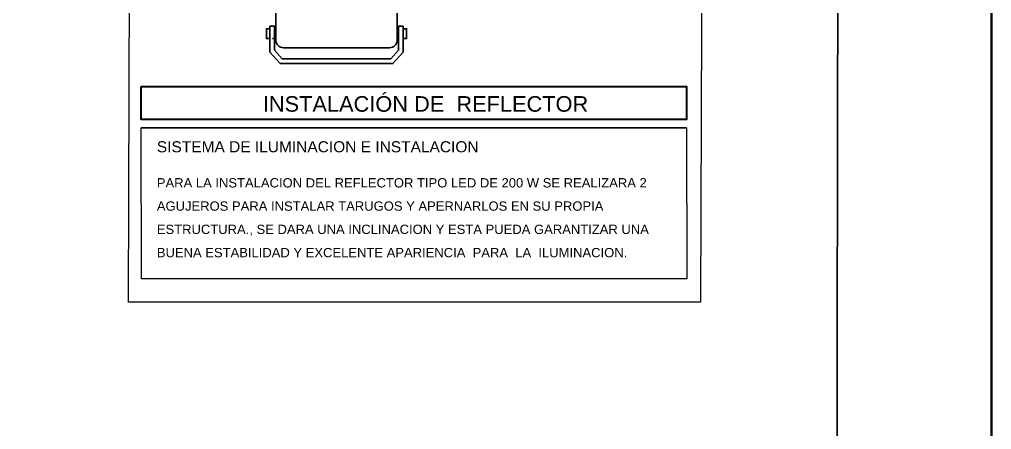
# Model space of a CAD drawing. Header units: inches. Extents: x 1693 to 10990, y 1878 to 5055.
# Drawn here: x 10663.2 to 10782.5, y 4007.6 to 4058 of the extents above; entities that cross this region are included whole.
import ezdxf
from ezdxf.enums import TextEntityAlignment as Align

# ---------------------------------------------------------------- set-up
doc = ezdxf.new("R2010")
doc.units = ezdxf.units.IN
doc.layers.add('CAJA DE ACOMETIDA', color=2, linetype='Continuous')
doc.layers.add('REFLECTOR', color=3, linetype='Continuous')
for name, color, linetype, lineweight in [('MUEBLES', 47, 'Continuous', 0), ('MUROS', 30, 'Continuous', 70), ('MUROS-05', 7, 'Continuous', 40), ('PISOS', 252, 'Continuous', 0)]:
    doc.layers.add(name, color=color, linetype=linetype, lineweight=lineweight)
doc.styles.get("Standard").update_dxf_attribs({"font": 'arial.ttf'})

msp = doc.modelspace()

# ---------------------------------------------------------------- linework, layer by layer
at = {"color": 4, "lineweight": 0, "elevation": 99090.231}
msp.add_lwpolyline([(10676.881, 4114.315), (10747.113, 4114.292), (10746.807, 4023.27), (10676.575, 4023.293)], close=True, dxfattribs=at)
at = {"layer": 'CAJA DE ACOMETIDA', "color": 4, "elevation": 99090.231}
msp.add_lwpolyline([(10504.429, 4229.572), (10763.934, 4230.127), (10763.365, 3900.701), (10505.685, 3900.15)], close=True, dxfattribs=at)
at = {"layer": 'MUEBLES'}
msp.add_line((10745.055, 4044.7, 198180.461), (10678.138, 4044.7, 198180.461), dxfattribs=at)
at = {"layer": 'MUROS', "lineweight": 30, "elevation": 198180.461}
msp.add_lwpolyline([(10678.138, 4049.774), (10745.055, 4049.774), (10745.055, 4045.698), (10678.138, 4045.698)], close=True, dxfattribs=at)
at = {"layer": 'MUROS-05', "color": 4}
msp.add_lwpolyline([(10782.515, 3880.672), (10488.155, 3879.666), (10488.174, 4278.462), (10782.515, 4279.474)], close=True, dxfattribs=at)
at = {"layer": 'PISOS', "elevation": 198180.461}
msp.add_lwpolyline([(10678.138, 4044.7), (10745.055, 4044.7), (10745.105, 4026.13), (10678.187, 4026.13)], close=True, dxfattribs=at)
at = {"layer": 'REFLECTOR', "color": 3, "linetype": 'Continuous', "elevation": 198180.461}
msp.add_lwpolyline([(10708.61, 4054.513), (10695.611, 4054.513, -0.4142136), (10694.659, 4055.466), (10694.659, 4061.253, -0.4142136), (10695.611, 4062.206), (10708.61, 4062.206, -0.4142136), (10709.562, 4061.253), (10709.562, 4055.466, -0.4142136)], format="xyb", close=True, dxfattribs=at)
msp.add_lwpolyline([(10710.305, 4057.168), (10710.305, 4053.991), (10709.023, 4052.569), (10695.198, 4052.569), (10693.916, 4053.991), (10693.916, 4057.168), (10694.497, 4057.168), (10694.497, 4054.214), (10695.457, 4053.15), (10708.764, 4053.15), (10709.724, 4054.214), (10709.724, 4057.168)], close=True, dxfattribs=at)
at = {"layer": 'REFLECTOR', "color": 3, "linetype": 'Continuous'}
for points in [[(10693.916, 4056.859), (10693.509, 4056.859), (10693.509, 4055.638), (10693.509, 4055.638)], [(10694.659, 4056.859), (10694.497, 4056.859)], [(10709.562, 4056.859), (10709.724, 4056.859)], [(10710.305, 4056.859), (10710.712, 4056.859), (10710.712, 4055.638), (10710.712, 4055.638)], [(10693.509, 4055.638), (10693.916, 4055.638)], [(10694.253, 4055.638), (10694.659, 4055.638)], [(10709.724, 4055.638), (10709.562, 4055.638)], [(10710.712, 4055.638), (10710.305, 4055.638)]]:
    msp.add_lwpolyline(points, dxfattribs=at)

# ---------------------------------------------------------------- texts
at = {"color": 0}
msp.add_text(' INSTALACIÓN DE  REFLECTOR', height=1.91303, dxfattribs=at).set_placement((10712.665, 4047.856, 198180.461), align=Align.MIDDLE)
at = {"color": 0, "insert": (10680.055, 4043.04, 198180.461), "char_height": 1.142716, "width": 63.52668, "attachment_point": 1}
msp.add_mtext('{\\H1.1905x;SISTEMA DE ILUMINACION E INSTALACION \\P\\P\\pxi4.6503,sm1.5,qj;}PARA LA INSTALACION DEL REFLECTOR TIPO LED DE 200 W SE REALIZARA 2 AGUJEROS PARA INSTALAR TARUGOS Y APERNARLOS EN SU PROPIA ESTRUCTURA., SE DARA UNA INCLINACION Y ESTA PUEDA GARANTIZAR UNA BUENA ESTABILIDAD Y EXCELENTE APARIENCIA  PARA  LA  ILUMINACION.', dxfattribs=at)

doc.saveas('drawing.dxf')
